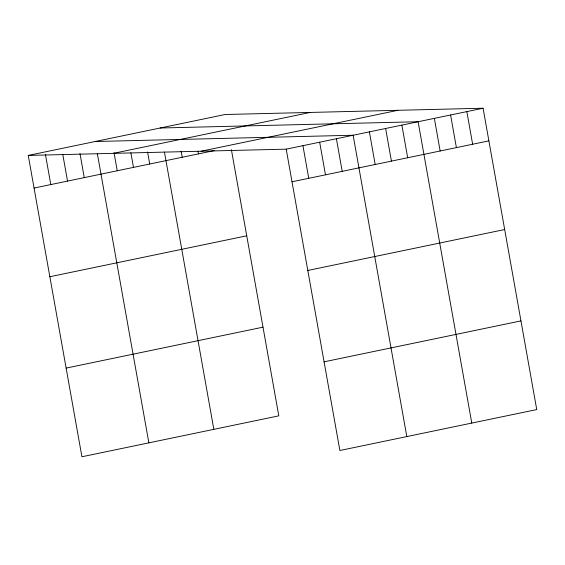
<?xml version="1.0" encoding="UTF-8"?>
<svg xmlns="http://www.w3.org/2000/svg" width="565" height="565" viewBox="0 0 565 565"><rect width="100%" height="100%" fill="white"/><g stroke="black" fill="none" stroke-linecap="round" stroke-linejoin="round"><path stroke-width="0.85" d="M28.25 155.424L225.124 114.504L483.075 108.233L536.75 409.576L339.876 450.496L286.201 149.153L28.25 155.424L81.925 456.767L278.799 415.847L231.389 149.668M113.374 153.355L310.249 112.435M201.076 151.222L397.951 110.302M34.062 188.053L214.693 150.509M286.201 149.153L483.075 108.233M292.013 181.782L488.887 140.862M49.861 276.73L246.728 235.81M307.805 270.458L504.679 229.538M66.133 368.098L263.007 327.17M324.084 361.826L520.951 320.899M160.156 128.008L418.107 121.736L471.782 423.079M95.188 141.511L353.132 135.24L406.814 436.583M466.831 111.609L472.644 144.237M450.588 114.985L456.4 147.613M434.344 118.36L440.156 150.989M401.863 125.112L407.676 157.741M385.62 128.488L391.432 161.117M369.376 131.864L375.188 164.493M336.401 138.715L342.213 171.35M319.67 142.196L325.482 174.825M302.932 145.678L308.744 178.307M197.99 151.307L198.449 153.885M181.139 151.251L182.213 157.261M164.436 152.049L213.831 429.351M147.585 151.992L149.725 164.012M130.882 152.79L133.481 167.388M114.031 152.734L117.245 170.764M97.328 153.532L148.863 442.854M79.983 153.574L84.263 177.622M62.793 154.478L67.532 181.097M45.44 154.52L50.794 184.578"/></g></svg>
